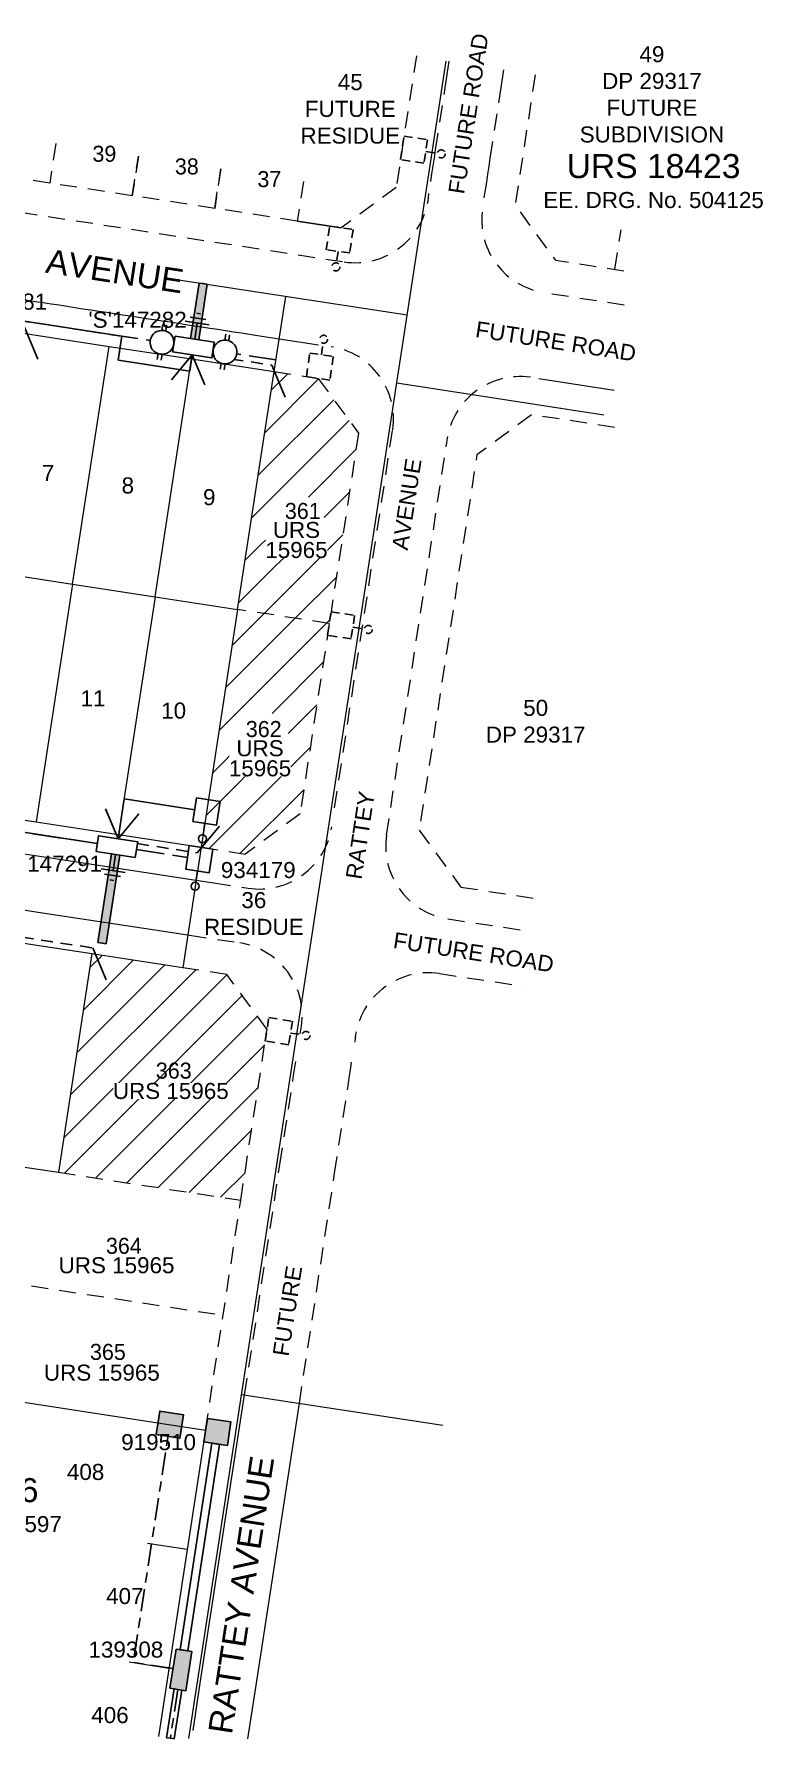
# Model space of a CAD drawing. Header units: metres. Extents: x 301349 to 301596, y 6240095 to 6240331.
# Drawn here: x 301505.3 to 301596.1, y 6240095.4 to 6240308 of the extents above; entities that cross this region are included whole.
import ezdxf
from ezdxf.enums import TextEntityAlignment as Align

# ---------------------------------------------------------------- set-up
doc = ezdxf.new("R2010")
doc.units = ezdxf.units.M
doc.header["$LTSCALE"] = 0.7
for name, pattern in [('Cable Exist OH', [1, 1, 0]), ('Cable Exist UG', [8.2, 4, -1.2, 1.8, -1.2]), ('Dash', [5, 3, -2]), ('IE Trench LV', [6.5, 5, -1.5])]:
    doc.linetypes.add(name, pattern=pattern)
doc.layers.get('0').update_dxf_attribs({"color": 6})
for name, color, linetype in [('_User Miscellaneous1', 3, 'Continuous'), ('_User Miscellaneous11', 7, 'Continuous'), ('_User Miscellaneous4', 7, 'Continuous'), ('_User Miscellaneous6', 7, 'Continuous'), ('_User Miscellaneous7', 150, 'Continuous'), ('_User Miscellaneous8', 7, 'Continuous'), ('_User_LV_Exist', 7, 'Continuous'), ('Cadastre Developer_SP_NEW', 4, 'Continuous'), ('Cadastre Roads_SP_NEW', 8, 'Continuous'), ('Duct_SP_NEW', 2, 'Continuous'), ('Equip_LV_NEW', 5, 'Continuous'), ('Mains_LV_NEW_R6', 2, 'Continuous'), ('Mains_LV_NEW_T84', 2, 'Continuous'), ('Services_SP_NEW_UG', 2, 'Continuous'), ('SupportsUG_SP_LV_EXT', 7, 'Continuous'), ('SupportsUG_SP_LV_NEW', 2, 'Continuous'), ('SupportsUG_SP_LV_SL_EXT', 7, 'Continuous'), ('SupportsUG_SP_LV_SL_NEW', 2, 'Continuous'), ('Trench_SP_NEW', 2, 'Continuous'), ('UG_Details_SP_MISC', 7, 'Continuous')]:
    doc.layers.add(name, color=color, linetype=linetype)
doc.layers.add('_User Miscellaneous5', color=7, linetype='Continuous', lineweight=35)
doc.layers.add('_User Notes', color=7, linetype='Continuous', plot=False)
doc.styles.add('ARIAL', font='arial.ttf', dxfattribs={"height": 2})
doc.styles.add('ARIAL 3.0', font='arial.ttf', dxfattribs={"height": 3})
doc.styles.add('COLUMN_LABEL', font='arial.ttf')
doc.styles.add('Dot', font='dotfont.shx', dxfattribs={"height": 2})
doc.styles.add('POLE_LABEL', font='arial.ttf')
doc.styles.add('SL_LABEL', font='arial.ttf')
doc.styles.get("Standard").update_dxf_attribs({"font": 'arial.ttf'})
doc.styles.add('style1', font='iso3098b.shx')
doc.linetypes.add('Cable New UG', pattern='A,8,-1,["x",style1,S=3.5,R=0,X=0.35,Y=-1],-3.5', length=12.5)
doc.linetypes.add('Cable Z', pattern='A,8,-1,["Z",Standard,S=2.5,R=0,X=0.35,Y=-1.25],-3.5', length=12.5)

# ---------------------------------------------------------------- blocks, each defined once
blk = doc.blocks.new('*U35')
at = {"layer": '_User Miscellaneous7', "lineweight": -3}
blk.add_lwpolyline([(0, -3.03), (0, -1.58)], dxfattribs=at)
blk.add_lwpolyline([(-1.49, -6), (1.49, -6), (1.49, -3.03), (-1.49, -3.03)], close=True, dxfattribs=at)
blk.add_circle((0, -1.08), 0.5, dxfattribs=at)
at = {"layer": '_User Miscellaneous8', "color": 2, "lineweight": -3}
blk.add_lwpolyline([(-1.49, 0), (1.49, 0), (1.49, 2.97), (-1.49, 2.97)], close=True, dxfattribs=at)
at = {"style": 'POLE_LABEL', "flags": 9}
blk.add_attdef('STRUCTURE_PLANT_NUMBER', text='', height=0.2, dxfattribs=at).set_placement((1.64, 1.73), align=Align.MIDDLE_LEFT)
for tag, flags, p in [('STREET_CODE', 9, (1.64, 1.49)), ('OWNED_BY', 9, (1.64, 1.09)), ('OPERATED_BY', 9, (1.64, 0.89)), ('STATE', 9, (1.64, 0.49)), ('COLUMN_TYPE', 9, (1.64, 1.29)), ('MAINTAINED_BY', 9, (1.64, 0.69)), ('USAGE', 9, (1.64, 0.29)), ('LEGEND', 9, (1.64, 0.09)), ('SUBURB', 9, (1.64, -0.31)), ('STREETNAME', 9, (1.64, -0.51)), ('Z', 1, (1.64, -1.31)), ('PARENT', 9, (1.64, -0.11)), ('LOCATION', 9, (1.64, -0.71)), ('NOTES', 9, (1.64, -0.91)), ('LABEL_ALIGNMENT', 9, (1.64, -1.11))]:
    blk.add_attdef(tag, text='', height=0.2, dxfattribs=dict(flags=flags)).set_placement(p, align=Align.MIDDLE_LEFT)
at = {"layer": '_User Miscellaneous5', "style": 'ARIAL', "flags": 8}
blk.add_attdef('ASSET_NUM', text='', height=2, dxfattribs=at).set_placement((2, 3.49), align=Align.MIDDLE_LEFT)
blk = doc.blocks.new('*U39')
at = {"layer": '_User Miscellaneous8', "color": 2}
blk.add_line((0, 0), (0, 1.45), dxfattribs=at)
blk.add_circle((0, 1.95), 0.5, dxfattribs=at)
for tag, p, flags in [('Z', (0, 0), 1), ('OPERATED_BY', (0, -9.61), 9)]:
    blk.add_attdef(tag, p, '', height=0.2, dxfattribs=dict(flags=flags))
at = {"style": 'SL_LABEL', "flags": 9}
blk.add_attdef('STREET_CODE', text='', height=0.2, dxfattribs=at).set_placement((0, -0.2), align=Align.MIDDLE_LEFT)
at = {"flags": 9}
for tag, p in [('CONSTRUCTED_VOLTAGE', (0, -0.4)), ('CONTROL_TYPE', (0, -0.6)), ('OPERATING_VOLTAGE', (0, -1.4)), ('ORIENTATION', (0, -1.6)), ('OWNED_BY', (0, -1.8)), ('STATE', (0, -2)), ('LANTERN_PURPOSE', (0, -0.8)), ('LANTERN_TYPE', (0, -1)), ('NO_PHASES', (0, -1.2)), ('USAGE', (0, -2.2)), ('CEXIST', (0, -2.4)), ('CNEW', (0, -2.6)), ('CNUMBER', (0, -2.8)), ('CREMOVE', (0, -3)), ('CREPLACE', (0, -3.2)), ('LKINGHEIGHT', (0, -3.4)), ('LBRACKET', (0, -3.6)), ('LBRACKETVOCAB', (0, -3.8)), ('LCATEGORY', (0, -4)), ('LCHARGE1', (0, -4.2)), ('LCHARGE1PERCENT', (0, -4.4)), ('LCHARGE2', (0, -4.6)), ('LCHARGE2PERCENT', (0, -4.8)), ('LCHARGE3', (0, -5)), ('LCHARGE3PERCENT', (0, -5.2)), ('LEXIST', (0, -5.4)), ('LLAMP', (0, -5.6)), ('LLAMPVOCAB', (0, -5.8)), ('LMAST', (0, -6)), ('LMASTVOCAB', (0, -6.2)), ('LNEW', (0, -6.4)), ('SUBURB', (0, -8.6)), ('LANTNUMBER', (0, -6.6)), ('LOUTREACH', (0, -7)), ('LOUTREACHVOCAB', (0, -7.2)), ('LRATECODE', (0, -7.4)), ('LREMOVE', (0, -7.6)), ('LREPLACE', (0, -7.8)), ('LTYPE', (0, -8)), ('LTYPEVOCAB', (0, -8.2)), ('LEGEND', (0, -8.4)), ('STREETNAME', (0, -8.8)), ('LOCATION', (0, -9)), ('NOTES', (0, -9.2)), ('MAINTAINED_BY', (0, -9.86))]:
    blk.add_attdef(tag, text='', height=0.2, dxfattribs=at).set_placement(p, align=Align.MIDDLE_LEFT)
at = {"layer": '_User Notes', "style": 'SL_LABEL', "flags": 8}
blk.add_attdef('ASSET_NUM', text='', height=2.5, dxfattribs=at).set_placement((2, 2), align=Align.MIDDLE_LEFT)
at = {"layer": '_User Notes', "flags": 8}
blk.add_attdef('LNUMBER', text='', height=2.5, dxfattribs=at).set_placement((1.2, -2.8), align=Align.MIDDLE_LEFT)
blk = doc.blocks.new('*U34')
at = {"lineweight": -3}
blk.add_lwpolyline([(-2.48, 2.49), (2.47, 2.49), (2.47, 0.51), (-2.48, 0.51)], close=True, dxfattribs=at)
for tag, flags, p in [('STREET_CODE', 9, (1.5, 3.5)), ('OWNED_BY', 9, (1.5, 3.3)), ('OPERATED_BY', 9, (1.5, 3.1)), ('STATE', 9, (1.5, 2.7)), ('SUPPORT_TYPE', 9, (1.5, 2.5)), ('MAINTAINED_BY', 9, (1.5, 2.9)), ('USAGE', 9, (1.5, 2.3)), ('LEGEND', 9, (1.5, 2.1)), ('SUBURB', 9, (1.5, 1.7)), ('STREETNAME', 9, (1.5, 1.5)), ('Z', 1, (1.5, 0.9)), ('PARENT', 9, (1.5, 1.9)), ('LOCATION', 9, (1.5, 1.3)), ('NOTES', 9, (1.5, 1.1))]:
    blk.add_attdef(tag, text='', height=0.2, dxfattribs=dict(flags=flags)).set_placement(p, align=Align.MIDDLE_LEFT)
at = {"layer": '_User Miscellaneous4', "style": 'ARIAL', "flags": 8}
blk.add_attdef('ASSET_NUM', text='', height=2, dxfattribs=at).set_placement((2, 5.5), align=Align.MIDDLE_LEFT)
blk = doc.blocks.new('A$C1B2C29DD')
at = {"layer": 'Services_SP_NEW_UG', "color": 2, "flags": 128}
for points in [[(0, 0), (-2.1, 3.44)], [(0, 0), (2.1, 3.44)]]:
    blk.add_lwpolyline(points, dxfattribs=at)
blk = doc.blocks.new('*U42')
at = {"layer": 'Services_SP_NEW_UG', "color": 2, "flags": 128}
blk.add_lwpolyline([(-10, -0.75), (-12.25, 2.93)], dxfattribs=at)
at = {"layer": 'Services_SP_NEW_UG', "color": 2, "linetype": 'Dash', "ltscale": 0.7, "flags": 128}
blk.add_lwpolyline([(-2.47, -0.75), (-10, -0.75)], dxfattribs=at)
blk = doc.blocks.new('*U36')
at = {"layer": '_User Miscellaneous7'}
blk.add_hatch(color=256, dxfattribs=at).paths.add_polyline_path([(-1.49, -7.49), (1.48, -7.49), (1.48, -4.51), (-1.49, -4.51)])
at = {"layer": '_User Miscellaneous8'}
blk.add_hatch(color=256, dxfattribs=at).paths.add_polyline_path([(-1.49, -1.49), (1.48, -1.49), (1.48, 1.48), (-1.49, 1.48)])
at = {"layer": '_User Miscellaneous7'}
blk.add_lwpolyline([(1.48, -7.49), (1.48, -4.51), (-1.49, -4.51), (-1.49, -7.49)], close=True, dxfattribs=at)
at = {"layer": '_User Miscellaneous8'}
blk.add_lwpolyline([(1.48, -1.49), (1.48, 1.48), (-1.49, 1.48), (-1.49, -1.49)], close=True, dxfattribs=at)
at = {"flags": 9}
for tag, style, p in [('STRUCTURE_PLANT_NUMBER', 'POLE_LABEL', (1.81, 0.03)), ('STREET_CODE', 'COLUMN_LABEL', (1.81, -0.2))]:
    blk.add_attdef(tag, text='', height=0.2, dxfattribs=dict(at, style=style)).set_placement(p, align=Align.MIDDLE_LEFT)
for tag, p in [('COLUMN_TYPE', (1.81, -0.4)), ('OWNED_BY', (1.81, -0.6)), ('STATE', (1.81, -0.8)), ('USAGE', (1.81, -1)), ('STREETNAME', (1.81, -1.6)), ('SUBURB', (1.81, -1.8)), ('LEGEND', (1.81, -1.2)), ('LOCATION', (1.81, -1.4)), ('NOTES', (1.81, -2))]:
    blk.add_attdef(tag, text='', height=0.2, dxfattribs=at).set_placement(p, align=Align.MIDDLE_LEFT)
at = {"flags": 1}
blk.add_attdef('Z', (1.81, -2.35), '', height=0.2, dxfattribs=at)
at = {"layer": '_User Miscellaneous6', "style": 'ARIAL', "flags": 8}
blk.add_attdef('ASSET_NUM', text='', height=2, dxfattribs=at).set_placement((2, 2), align=Align.MIDDLE_LEFT)
blk = doc.blocks.new('*U44')
at = {"layer": 'Services_SP_NEW_UG', "color": 2, "flags": 128}
blk.add_lwpolyline([(10, -0.75), (12.25, 2.93)], dxfattribs=at)
at = {"layer": 'Services_SP_NEW_UG', "color": 2, "linetype": 'Dash', "ltscale": 0.7, "flags": 128}
blk.add_lwpolyline([(2.47, -0.75), (10, -0.75)], dxfattribs=at)
blk = doc.blocks.new('PILLAR_EXT')
blk.add_hatch(color=256).paths.add_polyline_path([(-2.475, 2.49), (-2.475, 0.51), (2.475, 0.51), (2.475, 2.49)])
blk.add_lwpolyline([(-2.475, 0.51), (2.475, 0.51), (2.475, 2.49), (-2.475, 2.49)], close=True)
for tag, p, flags in [('OWNED_BY', (0, 1.3), 9), ('STATE', (0, 1.1), 9), ('SUPPORT_TYPE', (0, 0.9), 9), ('USAGE', (0, 0.7), 9), ('LEGEND', (0, 0.5), 9), ('LOCATION', (0, 0.3), 9), ('NOTES', (0, 0.1), 9), ('PARENT', (0, -0.1), 9), ('STREETNAME', (0, -0.3), 9), ('SUBURB', (0, -0.5), 1)]:
    blk.add_attdef(tag, p, '', height=0.2, dxfattribs=dict(flags=flags))
at = {"layer": '_User Miscellaneous6', "style": 'ARIAL', "flags": 8}
blk.add_attdef('ASSET_NUM', text='', height=2, dxfattribs=at).set_placement((1.5, 7.5), align=Align.TOP_LEFT)
blk = doc.blocks.new('Earth')
for p, q in [((0, -2.04), (0, 0)), ((-1.5, -2.04), (1.5, -2.04)), ((-1, -2.64), (1, -2.64)), ((-0.25, -3.24), (0.25, -3.24))]:
    blk.add_line(p, q)
blk = doc.blocks.new('A$C4FBE3B10')
at = {"layer": '_User Miscellaneous1', "color": 6, "linetype": 'Dash', "ltscale": 0.5, "flags": 128}
blk.add_lwpolyline([(0, 2.97), (0, 4.42)], dxfattribs=at)
at = {"layer": '_User Miscellaneous1', "color": 6, "linetype": 'Dash', "ltscale": 0.5}
blk.add_lwpolyline([(-1.48, 2.97), (1.48, 2.97), (1.48, 0), (-1.48, 0)], close=True, dxfattribs=at)
blk.add_circle((0, 4.92), 0.5, dxfattribs=at)
blk = doc.blocks.new('LV_UG_LINKS_OPEN_NEW')
blk.add_wipeout([(-1.17, 0.93), (-1.28, 0.78), (-1.36, 0.61), (-1.43, 0.44), (-1.47, 0.25), (-1.49, 0.07), (-1.49, -0.12), (-1.46, -0.31), (-1.41, -0.49), (-1.34, -0.66), (-1.25, -0.82), (-1.13, -0.97), (-1, -1.11), (-0.86, -1.22), (-0.7, -1.32), (-0.53, -1.4), (-0.35, -1.45), (-0.16, -1.49), (0.03, -1.49), (0.21, -1.48), (0.4, -1.44), (0.57, -1.38), (0.74, -1.3), (0.9, -1.19), (1.04, -1.07), (1.17, -0.93), (1.28, -0.78), (1.36, -0.61), (1.43, -0.44), (1.47, -0.25), (1.49, -0.07), (1.49, 0.12), (1.46, 0.31), (1.41, 0.49), (1.34, 0.66), (1.25, 0.82), (1.13, 0.97), (1, 1.11), (0.86, 1.22), (0.7, 1.32), (0.53, 1.4), (0.35, 1.45), (0.16, 1.49), (-0.03, 1.49), (-0.21, 1.48), (-0.4, 1.44), (-0.57, 1.38), (-0.74, 1.3), (-0.9, 1.19), (-1.04, 1.07)])
for p, q in [((-0.25, 1.47), (-0.25, 2.22)), ((0.25, 1.47), (0.25, 2.22)), ((-0.25, -1.47), (-0.25, -2.22)), ((0.25, -1.47), (0.25, -2.22))]:
    blk.add_line(p, q)
blk.add_lwpolyline([(1.49, 0, 1), (-1.49, 0, 1)], format="xyb", close=True)
for tag, p, flags in [('ORIENTATION', (0, 0), 9), ('Z', (0, 0), 1), ('USAGE', (0, -0.2), 9), ('NOTES', (0, -0.4), 9)]:
    blk.add_attdef(tag, p, '', height=0.2, dxfattribs=dict(flags=flags))
blk = doc.blocks.new('*U104')
at = {"layer": 'Services_SP_NEW_UG', "color": 2, "flags": 128}
blk.add_lwpolyline([(-16.35, -0.75), (-18.59, 2.93)], dxfattribs=at)
at = {"layer": 'Services_SP_NEW_UG', "color": 2, "linetype": 'Dash', "ltscale": 0.7, "flags": 128}
blk.add_lwpolyline([(-2.47, -0.75), (-16.35, -0.75)], dxfattribs=at)
blk = doc.blocks.new('A$C7DAD38F0-flat-1')
at = {"layer": '_User Miscellaneous11', "color": 3, "style": 'ARIAL'}
blk.add_attdef('DRG_NO', text='', height=2, dxfattribs=at).set_placement((0, -4.23), align=Align.MIDDLE_CENTER)
at = {"layer": '_User Miscellaneous6', "color": 2, "style": 'ARIAL 3.0'}
blk.add_attdef('URS___', text='', height=3, dxfattribs=at).set_placement((0, 0), align=Align.MIDDLE_CENTER)
blk = doc.blocks.new('A$C7DAD38F0-flat-3')
at = {"layer": '_User Miscellaneous11', "color": 3, "style": 'ARIAL'}
blk.add_attdef('DRG_NO', text='', height=2, dxfattribs=at).set_placement((0, -4.23), align=Align.MIDDLE_CENTER)
at = {"layer": '_User Miscellaneous6', "color": 2, "style": 'ARIAL 3.0'}
blk.add_attdef('URS___', text='', height=3, dxfattribs=at).set_placement((0, 0), align=Align.MIDDLE_CENTER)
blk = doc.blocks.new('*U134')
at = {"layer": '_User Miscellaneous1', "color": 6, "linetype": 'Dash', "ltscale": 0.5}
blk.add_lwpolyline([(1.48, -2.97), (-1.48, -2.97), (-1.48, 0), (1.48, 0)], close=True, dxfattribs=at)
at = {"layer": '_User Miscellaneous1', "color": 6, "linetype": 'Dash', "ltscale": 0.5, "flags": 128}
blk.add_lwpolyline([(0, -2.97), (0, -4.42)], dxfattribs=at)
at = {"layer": '_User Miscellaneous1', "color": 6, "linetype": 'Dash', "ltscale": 0.5}
blk.add_circle((0, -4.92), 0.5, dxfattribs=at)

msp = doc.modelspace()

# ---------------------------------------------------------------- hatches: boundary and pattern name
at = {"layer": '_User Miscellaneous11'}
h = msp.add_hatch(color=3, dxfattribs=at)
h.dxf.hatch_style = 1
h.paths.add_polyline_path([(301524.82, 6240270), (301525.85, 6240269.84), (301526.91, 6240276.77), (301525.89, 6240276.93)])
h = msp.add_hatch(dxfattribs=at)
h.set_pattern_fill('ANSI31', color=3)
h.paths.add_polyline_path([(301545.75, 6240258.2), (301540.73, 6240265.04), (301535.24, 6240265.88), (301530.69, 6240236.23), (301542.11, 6240234.48)])
h.paths.add_polyline_path([(301535.69, 6240246.79), (301541.37, 6240246.79), (301541.72, 6240250.23), (301536.04, 6240250.23)], flags=16)
h = msp.add_hatch(dxfattribs=at)
h.set_pattern_fill('ANSI31', color=3)
h.paths.add_polyline_path([(301542.11, 6240234.48), (301530.69, 6240236.23), (301526.14, 6240206.57), (301531.63, 6240205.73), (301538.47, 6240210.75)])
h.paths.add_polyline_path([(301531.25, 6240219.58), (301536.93, 6240219.58), (301537.05, 6240223.25), (301531.36, 6240223.25)], flags=16)
h = msp.add_hatch(color=3, dxfattribs=at)
h.dxf.hatch_style = 1
h.paths.add_polyline_path([(301516, 6240205.61), (301514.97, 6240205.77), (301513.27, 6240194.69), (301514.3, 6240194.53)])
h = msp.add_hatch(dxfattribs=at)
h.set_pattern_fill('ANSI31', color=3)
h.paths.add_polyline_path([(301529.33, 6240190.71), (301523.84, 6240191.55), (301512.54, 6240193.28), (301508.36, 6240166.05), (301531.08, 6240162.56), (301534.35, 6240183.87)])
h.paths.add_polyline_path([(301514.59, 6240174.09), (301530.03, 6240174.09), (301530.03, 6240178.21), (301514.59, 6240178.21)], flags=24)
h.paths.add_polyline_path([(301520.16, 6240177.41), (301525.12, 6240177.41), (301525.12, 6240180.05), (301520.16, 6240180.05)], flags=24)

# ---------------------------------------------------------------- linework, layer by layer
at = {"layer": '_User_LV_Exist', "color": 7, "linetype": 'Cable Exist UG', "flags": 128}
for points in [[(301522.64, 6240104.17), (301517.69, 6240104.93), (301522.06, 6240133.34)], [(301523.24, 6240101.57), (301522.31, 6240095.48)]]:
    msp.add_lwpolyline(points, dxfattribs=at)
at = {"layer": 'Cadastre Developer_SP_NEW', "linetype": 'Dash', "lineweight": 9}
for p, q in [((301552.96, 6240305.24), (301550.45, 6240288.84)), ((301508.04, 6240294.33), (301507.28, 6240289.39)), ((301518.32, 6240292.76), (301517.56, 6240287.81)), ((301507.28, 6240289.39), (301497, 6240290.97)), ((301528.6, 6240291.18), (301527.84, 6240286.24)), ((301517.56, 6240287.81), (301507.28, 6240289.39)), ((301538.88, 6240289.6), (301538.12, 6240284.66)), ((301550.45, 6240288.84), (301543.61, 6240283.82)), ((301527.84, 6240286.24), (301517.56, 6240287.81)), ((301538.12, 6240284.66), (301527.84, 6240286.24)), ((301535.24, 6240265.88), (301540.73, 6240265.04)), ((301540.73, 6240265.04), (301545.75, 6240258.2)), ((301545.75, 6240258.2), (301542.11, 6240234.48)), ((301542.11, 6240234.48), (301530.69, 6240236.23)), ((301542.11, 6240234.48), (301538.47, 6240210.75)), ((301538.47, 6240210.75), (301531.63, 6240205.73)), ((301553.32, 6240208.69), (301558.52, 6240201.61)), ((301526.14, 6240206.57), (301531.63, 6240205.73)), ((301529.33, 6240190.71), (301523.84, 6240191.55)), ((301534.35, 6240183.87), (301529.33, 6240190.71)), ((301531.08, 6240162.56), (301534.35, 6240183.87)), ((301508.36, 6240166.05), (301531.08, 6240162.56)), ((301526.68, 6240133.9), (301531.08, 6240162.56))]:
    msp.add_line(p, q, dxfattribs=at)
at = {"layer": 'Cadastre Developer_SP_NEW', "lineweight": 25}
msp.add_line((301543.61, 6240283.82), (301538.12, 6240284.66), dxfattribs=at)
at = {"layer": 'Cadastre Developer_SP_NEW', "lineweight": 9}
for p, q in [((301494.43, 6240272.14), (301514.68, 6240269.03)), ((301510.13, 6240239.38), (301514.68, 6240269.03)), ((301514.68, 6240269.03), (301524.96, 6240267.46)), ((301520.41, 6240237.8), (301524.96, 6240267.46)), ((301524.96, 6240267.46), (301535.24, 6240265.88)), ((301530.69, 6240236.23), (301535.24, 6240265.88)), ((301499.85, 6240240.96), (301510.13, 6240239.38)), ((301510.13, 6240239.38), (301505.58, 6240209.73)), ((301510.13, 6240239.38), (301520.41, 6240237.8)), ((301520.41, 6240237.8), (301515.86, 6240208.15)), ((301520.41, 6240237.8), (301530.69, 6240236.23)), ((301530.69, 6240236.23), (301526.14, 6240206.57)), ((301495.3, 6240211.3), (301505.58, 6240209.73)), ((301505.58, 6240209.73), (301515.86, 6240208.15)), ((301515.86, 6240208.15), (301526.14, 6240206.57)), ((301512.54, 6240193.28), (301496.39, 6240195.76)), ((301512.54, 6240193.28), (301508.36, 6240166.05)), ((301523.84, 6240191.55), (301512.54, 6240193.28)), ((301500.28, 6240167.28, 53.31), (301508.36, 6240166.05)), ((301526.68, 6240133.9), (301520.83, 6240095.71))]:
    msp.add_line(p, q, dxfattribs=at)
at = {"layer": 'Cadastre Developer_SP_NEW', "linetype": 'Dash', "lineweight": 9, "flags": 128}
for points in [[(301567.77, 6240302.9), (301565.27, 6240286.62), (301570.29, 6240279.78), (301579.6, 6240278.35)], [(301577.71, 6240278.64), (301578.47, 6240283.58)], [(301577.66, 6240258.92), (301567.34, 6240260.51), (301560.5, 6240255.49), (301553.32, 6240208.69)], [(301558.52, 6240201.61), (301567.98, 6240200.16)]]:
    msp.add_lwpolyline(points, dxfattribs=at)
at = {"layer": 'Cadastre Developer_SP_NEW', "linetype": 'Dash', "lineweight": 9}
for points in [[(301508.04, 6240294.33), (301507.28, 6240289.39), (301497, 6240290.97), (301497.76, 6240295.91)], [(301528.6, 6240291.18), (301527.84, 6240286.24), (301517.56, 6240287.81), (301518.32, 6240292.76)], [(301538.88, 6240289.6), (301538.12, 6240284.66), (301527.84, 6240286.24), (301528.6, 6240291.18)]]:
    msp.add_lwpolyline(points, dxfattribs=at)
at = {"layer": 'Cadastre Developer_SP_NEW', "lineweight": 9, "flags": 128}
for points in [[(301523.3, 6240277.32), (301551.81, 6240272.95)], [(301535.24, 6240265.88), (301536.68, 6240275.27)], [(301550.51, 6240264.47), (301576.33, 6240260.51)], [(301526.14, 6240206.57), (301523.84, 6240191.55)], [(301531.16, 6240138.35), (301556.25, 6240134.52)], [(301519.47, 6240119.83), (301524.41, 6240119.07)], [(301517.19, 6240105), (301522.13, 6240104.24)]]:
    msp.add_lwpolyline(points, dxfattribs=at)
at = {"layer": 'Cadastre Developer_SP_NEW', "linetype": 'Dash', "lineweight": 9, "elevation": 48.26, "flags": 128}
msp.add_lwpolyline([(301498.09, 6240152.95), (301528.88, 6240148.23)], dxfattribs=at)
at = {"layer": 'Cadastre Developer_SP_NEW', "lineweight": 9, "elevation": 46.94, "flags": 128}
msp.add_lwpolyline([(301495.89, 6240138.62), (301526.68, 6240133.9)], dxfattribs=at)
at = {"layer": 'Cadastre Roads_SP_NEW', "linetype": 'Continuous', "lineweight": 9}
for p, q in [((301556.42, 6240300.45, 52.44), (301557.06, 6240304.59, 52.49)), ((301563.24, 6240299.4, 52.44), (301563.88, 6240303.52, 52.49)), ((301555.21, 6240292.54, 52.34), (301555.36, 6240293.53, 52.36)), ((301554.76, 6240289.57, 52.33), (301554.91, 6240290.56, 52.33)), ((301554.91, 6240290.56, 52.33), (301555.06, 6240291.55, 52.34)), ((301555.06, 6240291.55, 52.34), (301555.21, 6240292.54, 52.34)), ((301561.73, 6240289.52, 52.33), (301561.88, 6240290.5, 52.34)), ((301561.88, 6240290.5, 52.34), (301562.03, 6240291.49, 52.34)), ((301562.03, 6240291.49, 52.34), (301562.18, 6240292.48, 52.36)), ((301561.43, 6240287.54, 52.32), (301561.58, 6240288.53, 52.33)), ((301561.58, 6240288.53, 52.33), (301561.73, 6240289.52, 52.33)), ((301504.48, 6240274.8, 50.55), (301505.47, 6240274.64, 50.58)), ((301505.47, 6240274.64, 50.58), (301506.46, 6240274.49, 50.61)), ((301506.46, 6240274.49, 50.61), (301507.45, 6240274.34, 50.64)), ((301507.45, 6240274.34, 50.64), (301508.44, 6240274.19, 50.67)), ((301508.44, 6240274.19, 50.67), (301509.43, 6240274.04, 50.71)), ((301509.43, 6240274.04, 50.71), (301510.41, 6240273.89, 50.74)), ((301510.41, 6240273.89, 50.74), (301511.4, 6240273.73, 50.77)), ((301511.4, 6240273.73, 50.77), (301512.39, 6240273.58, 50.8)), ((301512.39, 6240273.58, 50.8), (301513.38, 6240273.43, 50.84)), ((301513.38, 6240273.43, 50.84), (301514.37, 6240273.28, 50.87)), ((301514.37, 6240273.28, 50.87), (301515.36, 6240273.13, 50.91)), ((301515.36, 6240273.13, 50.91), (301516.34, 6240272.98, 50.94)), ((301516.34, 6240272.98, 50.94), (301517.33, 6240272.82, 50.98)), ((301517.33, 6240272.82, 50.98), (301518.32, 6240272.67, 51.01)), ((301518.32, 6240272.67, 51.01), (301519.31, 6240272.52, 51.05)), ((301519.31, 6240272.52, 51.05), (301520.3, 6240272.37, 51.09)), ((301520.3, 6240272.37, 51.09), (301521.29, 6240272.22, 51.12)), ((301521.29, 6240272.22, 51.12), (301522.27, 6240272.07, 51.16)), ((301522.27, 6240272.07, 51.16), (301523.26, 6240271.92, 51.2)), ((301523.26, 6240271.92, 51.2), (301524.25, 6240271.76, 51.24)), ((301524.25, 6240271.76, 51.24), (301525.24, 6240271.61, 51.28)), ((301525.24, 6240271.61, 51.28), (301526.23, 6240271.46, 51.32)), ((301526.23, 6240271.46, 51.32), (301527.22, 6240271.31, 51.36)), ((301527.22, 6240271.31, 51.36), (301528.21, 6240271.16, 51.4)), ((301528.21, 6240271.16, 51.4), (301529.19, 6240271.01, 51.44)), ((301529.19, 6240271.01, 51.44), (301530.18, 6240270.85, 51.48)), ((301530.18, 6240270.85, 51.48), (301531.17, 6240270.7, 51.52)), ((301531.17, 6240270.7, 51.52), (301532.16, 6240270.55, 51.56)), ((301532.16, 6240270.55, 51.56), (301533.15, 6240270.4, 51.6)), ((301533.15, 6240270.4, 51.6), (301535.87, 6240269.98, 51.72)), ((301535.87, 6240269.98, 51.72), (301540.75, 6240269.23, 51.93)), ((301568.24, 6240265.02, 53.1), (301577.63, 6240263.58, 53.5)), ((301493.14, 6240207.44, 52.13), (301507.97, 6240205.16, 52.74)), ((301507.97, 6240205.16, 52.74), (301522.79, 6240202.89, 53.34)), ((301522.79, 6240202.89, 53.34), (301525.76, 6240202.43, 53.46)), ((301492.09, 6240200.62, 52.13), (301506.92, 6240198.34, 52.74)), ((301506.92, 6240198.34, 52.74), (301521.75, 6240196.07, 53.34)), ((301521.75, 6240196.07, 53.34), (301524.71, 6240195.61, 53.46)), ((301544.45, 6240176.83, 53.97), (301544.6, 6240177.82, 53.96))]:
    msp.add_line(p, q, dxfattribs=at)
at = {"layer": 'Cadastre Roads_SP_NEW', "linetype": 'Dash', "lineweight": 9}
for p, q in [((301555.36, 6240293.53, 52.36), (301556.42, 6240300.45, 52.44)), ((301562.18, 6240292.48, 52.36), (301563.24, 6240299.4, 52.44)), ((301430.98, 6240296.89, 48.26), (301543.96, 6240279.57, 51.99)), ((301569.86, 6240275.59, 53.1), (301579.25, 6240274.15, 53.5)), ((301542.78, 6240211.49, 53.85), (301550.01, 6240258.64, 51.99)), ((301549.24, 6240208.09, 53.93), (301556.73, 6240256.9, 52.25)), ((301525.76, 6240202.43, 53.46), (301527.74, 6240202.13, 53.54)), ((301527.74, 6240202.13, 53.54), (301531.99, 6240201.48, 53.72)), ((301556.9, 6240197.66, 54.73), (301567.27, 6240196.07, 55.16)), ((301524.71, 6240195.61, 53.46), (301530.89, 6240194.67, 53.72)), ((301555.85, 6240190.84, 54.73), (301566.23, 6240189.25, 55.16)), ((301535.96, 6240167.01, 54.08), (301537.63, 6240177.88, 53.97)), ((301537.63, 6240177.88, 53.97), (301537.78, 6240178.87, 53.96)), ((301537.78, 6240178.87, 53.96), (301537.93, 6240179.86, 53.95)), ((301544.6, 6240177.82, 53.96), (301544.75, 6240178.81, 53.95)), ((301544.75, 6240178.81, 53.95), (301544.9, 6240179.8, 53.95)), ((301542.78, 6240165.96, 54.08), (301544.45, 6240176.83, 53.97)), ((301531.56, 6240138.29, 54.37), (301535.96, 6240167.01, 54.08)), ((301540.51, 6240151.13, 54.23), (301542.78, 6240165.96, 54.08)), ((301538.38, 6240137.25, 54.37), (301540.51, 6240151.13, 54.23))]:
    msp.add_line(p, q, dxfattribs=at)
at = {"layer": 'Cadastre Roads_SP_NEW', "lineweight": 9}
for p, q in [((301526.04, 6240102.36, 54.63), (301531.56, 6240138.29, 54.38)), ((301533.03, 6240102.36, 54.62), (301538.38, 6240137.25, 54.38)), ((301525.14, 6240096.46, 54.67), (301526.04, 6240102.36, 54.63)), ((301531.96, 6240095.42, 54.67), (301533.03, 6240102.36, 54.62))]:
    msp.add_line(p, q, dxfattribs=at)
at = {"layer": 'Cadastre Roads_SP_NEW', "linetype": 'Dash', "lineweight": 9}
for centre, radius, start, end in [((301545.32, 6240288.69, 51.99), 9.23, 261.54, 356.264), ((301570.26, 6240284.79, 52.33), 9.15, 173.7766, 261.2824), ((301540.96, 6240259.95, 51.99), 9.15, 351.7767, 81.2824), ((301565.87, 6240256.09, 52.25), 9.18, 81.8545, 174.9689), ((301533.38, 6240210.52, 53.91), 9.15, 261.2859, 351.2753), ((301558.29, 6240206.7, 54.71), 9.15, 171.2847, 258.1539), ((301529.52, 6240185.55, 53.72), 9.22, 345.956, 81.1132), ((301554.49, 6240181.72, 53.95), 9.22, 81.498, 176.5554)]:
    msp.add_arc(centre, radius, start, end, dxfattribs=at)
at = {"layer": 'Duct_SP_NEW'}
for p, q in [((301524.82, 6240270), (301525.89, 6240276.93)), ((301525.85, 6240269.84), (301526.91, 6240276.77)), ((301525.89, 6240276.93), (301526.4, 6240276.85)), ((301526.91, 6240276.77), (301526.4, 6240276.85)), ((301524.82, 6240270), (301525.34, 6240269.92)), ((301525.85, 6240269.84), (301525.34, 6240269.92)), ((301514.97, 6240205.77), (301513.27, 6240194.69)), ((301516, 6240205.61), (301514.3, 6240194.53)), ((301514.97, 6240205.77), (301515.49, 6240205.69)), ((301516, 6240205.61), (301515.49, 6240205.69)), ((301513.27, 6240194.69), (301513.79, 6240194.61)), ((301514.3, 6240194.53), (301513.79, 6240194.61))]:
    msp.add_line(p, q, dxfattribs=at)
at = {"layer": 'Mains_LV_NEW_R6', "linetype": 'Cable Z', "flags": 128}
for points in [[(301515.79, 6240207.65), (301516.55, 6240212.6)], [(301516.55, 6240212.6), (301525.36, 6240211.25)]]:
    msp.add_lwpolyline(points, dxfattribs=at)
at = {"layer": 'Mains_LV_NEW_T84', "linetype": 'Cable New UG', "flags": 128}
for points in [[(301525.04, 6240267.96), (301524.73, 6240265.96), (301515.81, 6240267.33), (301516.26, 6240270.3), (301496.79, 6240273.28)], [(301487.24, 6240211.02), (301513.19, 6240207.04)]]:
    msp.add_lwpolyline(points, dxfattribs=at)
at = {"layer": 'Trench_SP_NEW', "linetype": 'IE Trench LV'}
for p, q in [((301496.79, 6240273.29), (301522.74, 6240269.31)), ((301527.63, 6240268.56), (301535.47, 6240267.36)), ((301487.24, 6240211.02), (301513.19, 6240207.04)), ((301518.08, 6240206.29), (301524.45, 6240205.32))]:
    msp.add_line(p, q, dxfattribs=at)
at = {"layer": 'UG_Details_SP_MISC'}
for p, q in [((301527.47, 6240132.27), (301523.52, 6240106.54)), ((301528.41, 6240132.13), (301524.47, 6240106.39)), ((301527.47, 6240132.27), (301527.94, 6240132.2)), ((301528.41, 6240132.13), (301527.94, 6240132.2)), ((301523.52, 6240106.54), (301523.99, 6240106.46)), ((301524.47, 6240106.39), (301523.99, 6240106.46)), ((301522.77, 6240101.64), (301521.83, 6240095.55)), ((301522.77, 6240101.64), (301523.24, 6240101.57)), ((301523.72, 6240101.5), (301522.78, 6240095.41)), ((301523.72, 6240101.5), (301523.24, 6240101.57)), ((301521.83, 6240095.55), (301522.31, 6240095.48)), ((301522.78, 6240095.41), (301522.31, 6240095.48))]:
    msp.add_line(p, q, dxfattribs=at)

# ---------------------------------------------------------------- block references
at = {"layer": '_User Miscellaneous1', "color": 7}
for name, p, rotation in [('A$C4FBE3B10', (301551.2, 6240293.78), 261.2811015084681), ('A$C4FBE3B10', (301543.61, 6240283.82), 172.0871843027447), ('*U134', (301540.73, 6240265.04), 172.0871843027447), ('A$C4FBE3B10', (301542.11, 6240234.48), 261.2806271514727), ('A$C4FBE3B10', (301534.35, 6240183.87), 261.2811015052098)]:
    msp.add_blockref(name, p, dxfattribs=dict(at, rotation=rotation))
at = {"layer": '_User Miscellaneous1'}
for name, p, values in [('A$C7DAD38F0-flat-1', (301582.52, 6240291.51), {'URS___': 'URS 18423', 'DRG_NO': 'EE. DRG. No. 504125'}), ('A$C7DAD38F0-flat-3', (301495.04, 6240126.42), {'URS___': 'URS 16846', 'DRG_NO': 'EE. DRG. No. 410597'})]:
    msp.add_blockref(name, p, dxfattribs=at).add_auto_attribs(values)
at = {"layer": 'Equip_LV_NEW', "linetype": 'Cable Exist OH', "lineweight": 0}
for p, rotation in [((301525.34, 6240269.92), 171.2256330717484), ((301515.49, 6240205.69), 351.280627144919)]:
    msp.add_blockref('Earth', p, dxfattribs=dict(at, rotation=rotation))
at = {"layer": 'Services_SP_NEW_UG'}
for name, p, rotation in [('*U42', (301494.12, 6240272.19), 171.2806271445458), ('*U42', (301524.96, 6240267.46), 171.2806271445458), ('*U44', (301515.86, 6240208.15), 351.2806271447271), ('*U104', (301496.39, 6240195.76), 171.280627143985)]:
    msp.add_blockref(name, p, dxfattribs=dict(at, rotation=rotation))
at = {"layer": 'SupportsUG_SP_LV_EXT'}
ref = msp.add_blockref('PILLAR_EXT', (301522.13, 6240104.24), dxfattribs=dict(at, rotation=261.2806271431663))
ref.add_attrib('ASSET_NUM_001', '139308', (301512.1, 6240105.54), dxfattribs={"layer": '_User Miscellaneous6', "height": 2, "style": 'ARIAL'})
at = {"layer": 'SupportsUG_SP_LV_NEW'}
ref = msp.add_blockref('*U34', (301494.12, 6240272.19), dxfattribs=dict(at, rotation=351.2881697752744))
ref.add_attrib('ASSET_NUM_001', '147281', (301497.63, 6240273.61), dxfattribs={"layer": '_User Miscellaneous4', "height": 2, "style": 'ARIAL'})
for p, rotation in [((301525.04, 6240267.96), 171.280627141973), ((301515.79, 6240207.65), 351.2806271420713)]:
    msp.add_blockref('A$C1B2C29DD', p, dxfattribs=dict(at, rotation=rotation))
ref = msp.add_blockref('*U34', (301515.86, 6240208.15), dxfattribs=dict(at, rotation=171.2806271420713))
ref.add_attrib('ASSET_NUM_001', '147291', (301504.46, 6240203.53), dxfattribs={"layer": '_User Miscellaneous4', "height": 2, "style": 'ARIAL'})
at = {"layer": 'SupportsUG_SP_LV_SL_EXT'}
ref = msp.add_blockref('*U36', (301528.17, 6240133.67), dxfattribs=dict(at, rotation=261.2815562349214))
ref.add_attrib('ASSET_NUM_001', '919510', (301516.18, 6240131.41), dxfattribs={"layer": '_User Miscellaneous6', "height": 2, "style": 'ARIAL'})
at = {"layer": 'SupportsUG_SP_LV_SL_NEW', "ltscale": 0.5}
ref = msp.add_blockref('*U35', (301526.14, 6240206.57), dxfattribs=dict(at, rotation=171.280627146255))
ref.add_attrib('ASSET_NUM_001', '934179', (301528.6, 6240202.74), dxfattribs={"layer": '_User Miscellaneous5', "height": 2, "style": 'ARIAL'})
at = {"layer": 'SupportsUG_SP_LV_SL_NEW', "ltscale": 0.5, "rotation": 171.280627146255}
msp.add_blockref('*U39', (301525.69, 6240203.64), dxfattribs=at)

# ---------------------------------------------------------------- texts
at = {"layer": '_User Miscellaneous1', "insert": (301513.77, 6240141.06), "char_height": 2, "attachment_point": 5, "line_spacing_factor": 0.75, "style": 'ARIAL', "bg_fill": 3, "box_fill_scale": 1, "bg_fill_color": 256, "bg_fill_transparency": 0}
msp.add_mtext_dynamic_manual_height_columns('URS 15965', width=14.3529, gutter_width=10, heights=[0], dxfattribs=at)
at = {"layer": 'Cadastre Developer_SP_NEW', "style": 'Dot'}
for s, p in [('39', (301514.08, 6240292.05)), ('38', (301524.36, 6240290.47)), ('37', (301534.64, 6240288.89))]:
    msp.add_text(s, height=2, dxfattribs=at).set_placement(p, align=Align.CENTER)
at = {"layer": 'Cadastre Developer_SP_NEW'}
for s, style, p in [('7', 'ARIAL', (301506.3, 6240252.25)), ('8', 'ARIAL', (301516.23, 6240250.69)), ('9', 'ARIAL', (301526.38, 6240249.23)), ('11', 'ARIAL', (301511.11, 6240224.16)), ('10', 'ARIAL', (301521.16, 6240222.62)), ('363', 'Dot', (301520.5, 6240177.73)), ('364', 'Dot', (301514.28, 6240155.89)), ('408', 'ARIAL', (301509.41, 6240127.69)), ('407', 'ARIAL', (301514.3, 6240112.22)), ('406', 'ARIAL', (301512.45, 6240097.38))]:
    msp.add_text(s, height=2, dxfattribs=dict(at, style=style)).set_placement(p)
at = {"layer": 'Cadastre Developer_SP_NEW', "char_height": 2, "width": 14.3844, "attachment_point": 2, "style": 'ARIAL'}
for s, insert in [('49\\PDP 29317\\PFUTURE SUBDIVISION', (301582.32, 6240306.46)), ('45\\PFUTURE RESIDUE', (301544.73, 6240302.98)), ('50\\PDP 29317', (301567.83, 6240224.96)), ('36\\PRESIDUE', (301532.71, 6240200.99))]:
    msp.add_mtext(s, dxfattribs=dict(at, insert=insert))
at = {"layer": 'Cadastre Roads_SP_NEW'}
for s, height, rotation, p in [('FUTURE ROAD', 2, 81.2806, (301558.9, 6240287.93)), (' AVENUE', 3, 351.2806, (301505.49, 6240278.42)), ('FUTURE ROAD', 2, 351.2806, (301560.22, 6240270.21)), ('AVENUE', 2, 81.2806, (301551.88, 6240243.52)), ('RATTEY', 2, 81.2806, (301546.12, 6240202.48)), ('FUTURE ROAD', 2, 351.2806, (301549.97, 6240194.03)), ('FUTURE ', 2, 81.2806, (301537.02, 6240143.02))]:
    msp.add_text(s, height=height, rotation=rotation, dxfattribs=at).set_placement(p)
at = {"layer": 'Cadastre Roads_SP_NEW', "linetype": 'Continuous'}
msp.add_text('RATTEY AVENUE', height=3, rotation=81.2806, dxfattribs=at).set_placement((301529.97, 6240095.87))

# ---------------------------------------------------------------- next in the draw order: block references
at = {"layer": 'Equip_LV_NEW', "linetype": 'Cable Exist UG', "lineweight": 0, "ltscale": 0.5, "rotation": 351.2806271475722}
msp.add_blockref('LV_UG_LINKS_OPEN_NEW', (301521.26, 6240269.54), dxfattribs=at)

# ---------------------------------------------------------------- next in the draw order: texts
at = {"layer": '_User Miscellaneous1', "char_height": 2, "attachment_point": 5, "line_spacing_factor": 0.75, "style": 'ARIAL', "bg_fill": 3, "box_fill_scale": 1, "bg_fill_color": 256, "bg_fill_transparency": 0}
for s, width, insert in [('URS\\P15965', 7.6776, (301538.02, 6240244.88)), ('URS\\P15965', 7.6776, (301533.48, 6240217.66)), ('URS 15965', 14.3529, (301515.6, 6240154.45))]:
    msp.add_mtext_dynamic_manual_height_columns(s, width=width, gutter_width=10, heights=[0], dxfattribs=dict(at, insert=insert))
at = {"layer": 'Cadastre Developer_SP_NEW', "style": 'Dot'}
msp.add_text('365', height=2, dxfattribs=at).set_placement((301512.29, 6240142.66))

# ---------------------------------------------------------------- next in the draw order: linework, layer by layer
at = {"layer": 'Cadastre Developer_SP_NEW', "lineweight": 9, "flags": 128}
msp.add_lwpolyline([(301524.59, 6240095.46), (301556.66, 6240304.59)], dxfattribs=at)

# ---------------------------------------------------------------- next in the draw order: texts
at = {"layer": 'Cadastre Developer_SP_NEW', "style": 'Dot'}
for s, p in [('361', (301536.58, 6240247.51)), ('362', (301531.71, 6240220.32))]:
    msp.add_text(s, height=2, dxfattribs=at).set_placement(p)

# ---------------------------------------------------------------- next in the draw order: block references
at = {"layer": 'Equip_LV_NEW', "linetype": 'Cable Exist UG', "lineweight": 0, "ltscale": 0.5, "xscale": -1, "rotation": 351.2806271442424}
msp.add_blockref('LV_UG_LINKS_OPEN_NEW', (301529.11, 6240268.33), dxfattribs=at)

# ---------------------------------------------------------------- next in the draw order: texts
at = {"layer": '_User Miscellaneous1', "insert": (301522.36, 6240176.18), "char_height": 2, "attachment_point": 5, "line_spacing_factor": 0.75, "style": 'ARIAL', "bg_fill": 3, "box_fill_scale": 1, "bg_fill_color": 256, "bg_fill_transparency": 0}
msp.add_mtext_dynamic_manual_height_columns('URS 15965', width=14.3529, gutter_width=10, heights=[0], dxfattribs=at)

# ---------------------------------------------------------------- next in the draw order: block references
at = {"layer": 'SupportsUG_SP_LV_NEW'}
ref = msp.add_blockref('*U34', (301524.96, 6240267.46), dxfattribs=dict(at, rotation=351.2806271419729))
ref.add_attrib('ASSET_NUM_001', "'S'147282", (301512.09, 6240271.35), dxfattribs={"layer": '_User Miscellaneous4', "height": 2, "style": 'ARIAL'})

doc.saveas('drawing.dxf')
